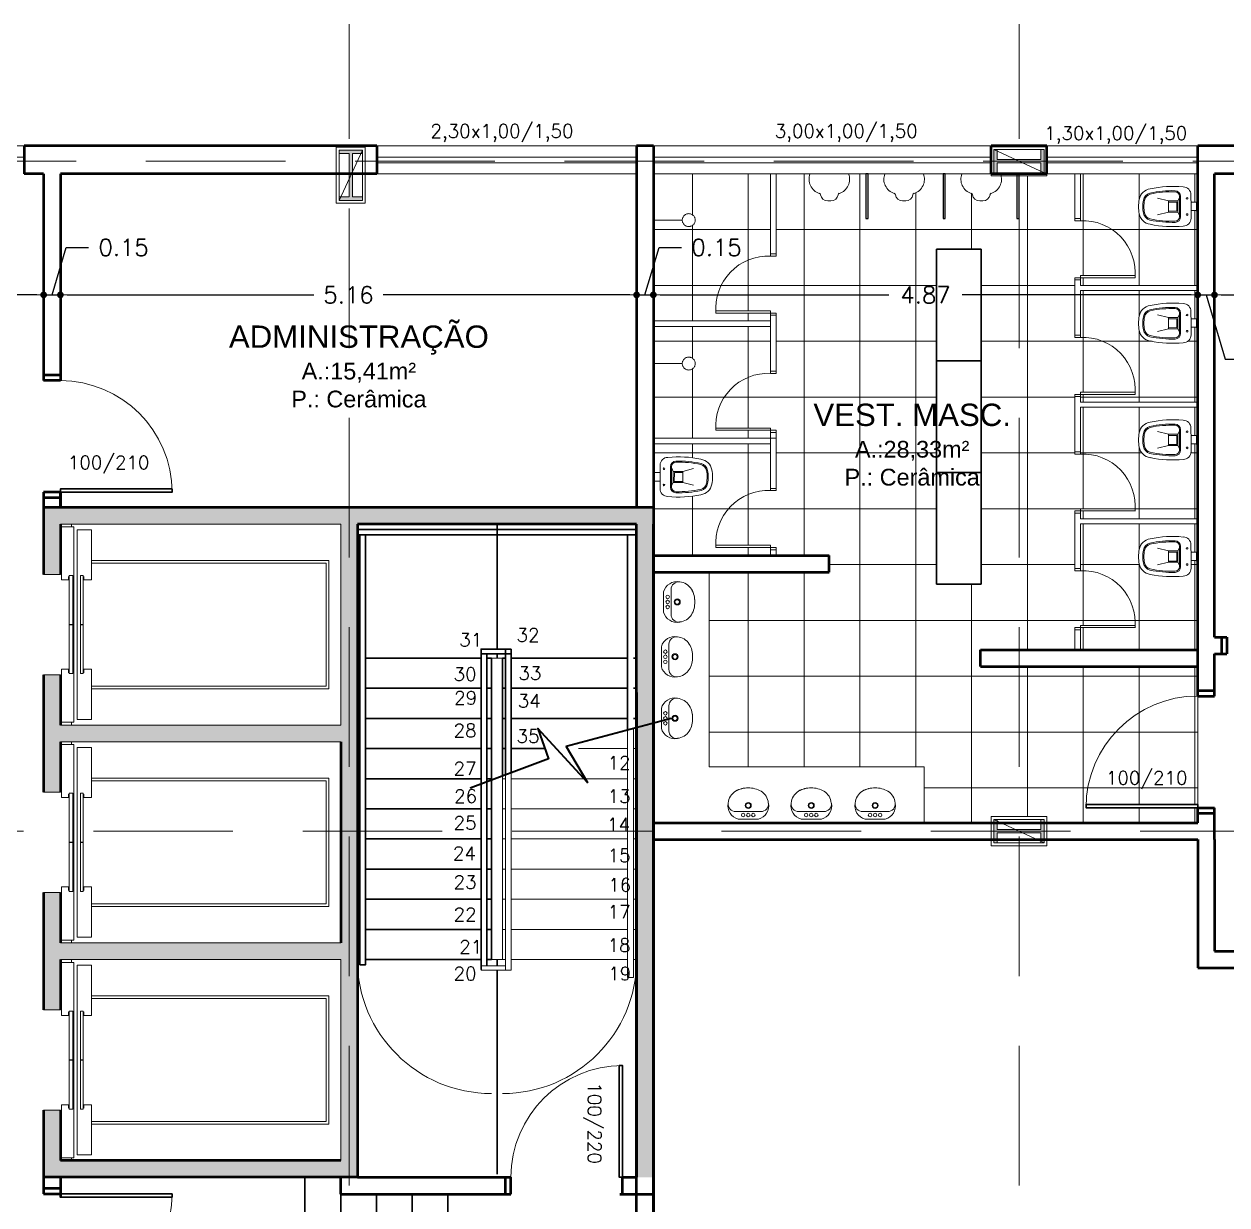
# Model space of a CAD drawing. Header units: millimetres. Extents: x 873 to 1072, y 159 to 369.
# Drawn here: x 948.37 to 959.14, y 183.1 to 193.68 of the extents above; entities that cross this region are included whole.
import ezdxf

# ---------------------------------------------------------------- set-up
doc = ezdxf.new("R2010")
doc.units = ezdxf.units.MM
doc.header["$LTSCALE"] = 10
doc.header["$PDMODE"] = 34
doc.linetypes.add('DASHDOT', pattern=[25.4, 12.7, -6.35, 0, -6.35])
doc.linetypes.add('DASHED2', pattern=[0.375, 0.25, -0.125])
doc.layers.get('0').update_dxf_attribs({"color": 90})
for name, color, linetype, lineweight in [('cinza 03', 252, 'Continuous', 13), ('COTA', 90, 'Continuous', 9), ('DIMS', 90, 'Continuous', 9), ('Esquadrias', 180, 'Continuous', 30), ('HID', 16, 'Continuous', 20), ('LIFTELE', 16, 'Continuous', 20), ('linha estutura', 252, 'Continuous', 13), ('MOB', 90, 'Continuous', 13), ('Mobilia', 90, 'Continuous', 13), ('PAREDES', 50, 'Continuous', 50), ('PAREDES 2', 50, 'Continuous', 50), ('Pilares', 16, 'Continuous', 20), ('pn 02', 16, 'Continuous', 20), ('pn 04', 130, 'Continuous', 40), ('PN-01', 90, 'Continuous', 13), ('PN-03', 180, 'Continuous', 30), ('SANITARIOS', 90, 'Continuous', 13), ('texto', 16, 'Continuous', 20), ('WALLS', 90, 'Continuous', 15)]:
    doc.layers.add(name, color=color, linetype=linetype, lineweight=lineweight)
doc.styles.get("Standard").update_dxf_attribs({"font": 'simplex.shx'})
doc.dimstyles.new('1-100', dxfattribs={"dimtxt": 0.15, "dimasz": 0.06, "dimexe": 0.2, "dimexo": 0.1, "dimgap": 0.1, "dimtad": 0, "dimzin": 0, "dimdsep": 46, "dimtxsty": 'Standard', "dimblk": 'DOT', "dimcen": 0.09, "dimclrd": 90, "dimclre": 90, "dimclrt": 16, "dimadec": 0, "dimazin": 0, "dimtfac": 1, "dimtofl": 0, "dimtmove": 0, "dimatfit": 3, "dimldrblk": 'DOT', "dimfxl": 0, "dimtolj": 1, "dimtzin": 0, "dimarcsym": 0})

# ---------------------------------------------------------------- blocks, each defined once
blk = doc.blocks.new('LIFTPLAN')
at = {"layer": 'LIFTELE', "color": 7, "linetype": 'Continuous'}
for p, q in [((-575, 0), (-575, 2125)), ((-575, 2125), (575, 2125)), ((-550, 0), (-550, 2100)), ((-550, 2100), (550, 2100)), ((550, 0), (550, 2100)), ((575, 0), (575, 2125)), ((-850, 0), (-400, 0)), ((-850, -130), (-850, 0)), ((-400, 0), (-400, -69)), ((400, 0), (850, 0)), ((400, -69), (400, 0)), ((850, 0), (850, -130)), ((-2, -75), (-439, -75)), ((-439, -75), (-439, -100)), ((-439, -100), (-2, -100)), ((-400, -69), (-432, -69)), ((-2, -100), (-2, -75)), ((2, -75), (439, -75)), ((2, -100), (2, -75)), ((439, -100), (2, -100)), ((432, -69), (400, -69)), ((439, -75), (439, -100)), ((-875, -180), (-900, -180)), ((875, -160), (-875, -160)), ((-875, -160), (-875, -269)), ((850, -130), (-850, -130)), ((-439, -170), (-2, -170)), ((-439, -200), (-439, -170)), ((-2, -200), (-439, -200)), ((-400, -206), (-432, -206)), ((-400, -269), (-400, -206)), ((-2, -170), (-2, -200)), ((439, -170), (2, -170)), ((2, -170), (2, -200)), ((2, -200), (439, -200)), ((400, -206), (400, -269)), ((432, -206), (400, -206)), ((439, -200), (439, -170)), ((875, -269), (875, -160)), ((900, -180), (875, -180)), ((-875, -269), (-400, -269)), ((400, -269), (875, -269))]:
    blk.add_line(p, q, dxfattribs=at)
blk = doc.blocks.new('carraro-vaso-P')
at = {"layer": 'SANITARIOS'}
for p, q in [((-0.043, 0), (0.042, 0)), ((-0.043, 0), (-0.043, -0.01)), ((0.042, 0), (0.042, -0.01)), ((-0.105, -0.06), (0, -0.06)), ((-0.043, -0.01), (0.042, -0.01)), ((-0.038, -0.01), (-0.038, -0.06)), ((0, -0.06), (0.105, -0.06)), ((0.037, -0.01), (0.037, -0.06))]:
    blk.add_line(p, q, dxfattribs=at)
at = {"layer": 'SANITARIOS', "color": 7}
for p, q in [((-0.05, -0.178), (-0.078, -0.164)), ((0.05, -0.178), (0.078, -0.164)), ((-0.05, -0.263), (-0.075, -0.359)), ((0.05, -0.263), (0.074, -0.359))]:
    blk.add_line(p, q, dxfattribs=at)
at = {"layer": 'SANITARIOS', "color": 8}
for p, q in [((-0.05, -0.178), (-0.05, -0.263)), ((-0.05, -0.178), (0.05, -0.178)), ((-0.04, -0.188), (-0.04, -0.263)), ((-0.04, -0.188), (0.04, -0.188)), ((0.04, -0.188), (0.04, -0.263)), ((0.05, -0.178), (0.05, -0.263)), ((-0.05, -0.263), (0.05, -0.263))]:
    blk.add_line(p, q, dxfattribs=at)
at = {"layer": 'SANITARIOS'}
blk.add_lwpolyline([(0, -0.492, -0.052452), (-0.058, -0.486, -0.283821), (-0.121, -0.428, -0.055409), (-0.142, -0.202, -0.40571), (-0.092, -0.153), (0, -0.153), (0.092, -0.153, -0.40571), (0.142, -0.202, -0.055409), (0.121, -0.428, -0.283821), (0.058, -0.486, -0.052452), (0, -0.492, -0.051673)], format="xyb", dxfattribs=at)
at = {"layer": 'SANITARIOS', "color": 7}
blk.add_lwpolyline([(0, -0.482, -0.052555), (-0.056, -0.476, -0.282834), (-0.112, -0.426, -0.055302), (-0.132, -0.202, -0.405417), (-0.092, -0.163), (0.092, -0.163, -0.405417), (0.132, -0.202, -0.055302), (0.111, -0.426, -0.282834), (0.056, -0.476, -0.052555), (0, -0.482, -0.052555)], format="xyb", dxfattribs=at)
at = {"layer": 'SANITARIOS', "color": 8}
for centre in [(-0.073, -0.095), (0.072, -0.095)]:
    blk.add_circle(centre, 0.0075, dxfattribs=at)
at = {"layer": 'SANITARIOS'}
for centre, radius, start, end in [((-0.105, -0.13), 0.07, 90, 180), ((0.105, -0.13), 0.07, 0, 90), ((0.755, -0.228), 0.935, 174.0046, 192.2109), ((-0.755, -0.228), 0.935, 347.7891, 5.9954), ((-0.045, -0.41), 0.115, 187.7128, 260.2946), ((0.045, -0.41), 0.115, 279.7054, 352.2872), ((0, -0.216), 0.314, 258.1908, 270.023), ((0, -0.216), 0.314, 269.977, 281.8092)]:
    blk.add_arc(centre, radius, start, end, dxfattribs=at)
blk = doc.blocks.new('MI')
at = {"layer": 'HID'}
blk.add_line((0, -0.172), (0, 0.172), dxfattribs=at)
for centre, radius, start, end in [((0.048, 0.049), 0.133, 17.8058, 111.0126), ((0.188, 0.094), 0.0154, 197.8058, 262.5009), ((0.178, 0.015), 0.0644, 358.8241, 82.5009), ((0.892, 0), 0.65, 178.8241, 181.1759), ((0.048, -0.049), 0.133, 248.9874, 342.1942), ((0.188, -0.094), 0.0154, 97.4991, 162.1942), ((0.178, -0.015), 0.0644, 277.4991, 1.1759)]:
    blk.add_arc(centre, radius, start, end, dxfattribs=at)
blk = doc.blocks.new('PIA')
at = {"layer": 'SANITARIOS'}
for q in [(930.986, 331.097), (931.211, 331.097)]:
    blk.add_line((931.098, 331.097), q, dxfattribs=at)
blk.add_lwpolyline([(931.188, 331.165), (931.008, 331.165)], dxfattribs=at)
blk.add_lwpolyline([(930.984, 330.914, 0.140097), (931.098, 330.886)], format="xyb", dxfattribs=at)
at = {"layer": 'SANITARIOS', "color": 7}
for centre, radius in [((931.053, 331.129), 0.0158), ((931.098, 331.129), 0.0158), ((931.143, 331.129), 0.0158), ((931.098, 331.043), 0.027)]:
    blk.add_circle(centre, radius, dxfattribs=at)
at = {"layer": 'SANITARIOS', "color": 8}
blk.add_circle((931.098, 331.043), 0.0203, dxfattribs=at)
at = {"layer": 'SANITARIOS'}
for centre, radius, start, end in [((931.04, 331.045), 0.124, 104.7967, 191.2251), ((931.157, 331.045), 0.124, 348.7749, 75.2033), ((930.986, 331.03), 0.0675, 90, 187.2354), ((931.211, 331.03), 0.0675, 352.7646, 90), ((931.06, 331.035), 0.142, 185.4529, 237.5567), ((931.136, 331.035), 0.142, 302.4433, 354.5471), ((931.092, 331.1), 0.214, 239.8755, 271.7757), ((931.105, 331.1), 0.214, 268.2243, 300.1245)]:
    blk.add_arc(centre, radius, start, end, dxfattribs=at)
blk = doc.blocks.new('_DOT')
at = {"color": 0, "linetype": 'ByBlock'}
blk.add_line((-0.5, 0), (-1, 0), dxfattribs=at)
at = {"color": 0, "linetype": 'ByBlock', "const_width": 0.5}
blk.add_lwpolyline([(-0.25, 0, 1), (0.25, 0, 1)], format="xyb", close=True, dxfattribs=at)
blk = doc.blocks.new('*D140')
at = {"layer": 'Defpoints', "color": 0}
for p in [(945.355, 191.253), (948.545, 191.253), (948.545, 191.253)]:
    blk.add_point(p, dxfattribs=at)
at = {"layer": 'linha estutura', "color": 90, "lineweight": -2}
for p, q in [((945.355, 191.353), (945.355, 191.453)), ((948.545, 191.353), (948.545, 191.453)), ((945.415, 191.253), (946.639, 191.253)), ((948.485, 191.253), (947.26, 191.253))]:
    blk.add_line(p, q, dxfattribs=at)
at = {"layer": 'linha estutura', "color": 90, "lineweight": -2, "xscale": 0.06, "yscale": 0.06, "zscale": 0.06, "rotation": 180}
blk.add_blockref('_DOT', (945.355, 191.253), dxfattribs=at)
at = {"layer": 'linha estutura', "color": 90, "lineweight": -2, "xscale": 0.06, "yscale": 0.06, "zscale": 0.06}
blk.add_blockref('_DOT', (948.545, 191.253), dxfattribs=at)
at = {"layer": 'linha estutura', "color": 16, "insert": (946.95, 191.253), "char_height": 0.15, "attachment_point": 5}
blk.add_mtext('\\A1;3.19', dxfattribs=at)
blk = doc.blocks.new('*D141')
at = {"layer": 'Defpoints', "color": 0}
for p in [(948.545, 191.253), (948.695, 191.253), (948.695, 191.253)]:
    blk.add_point(p, dxfattribs=at)
at = {"layer": 'linha estutura', "color": 90, "lineweight": -2}
for p, q in [((948.62, 191.253), (948.747, 191.678)), ((948.747, 191.678), (948.947, 191.678)), ((948.545, 191.353), (948.545, 191.453)), ((948.695, 191.353), (948.695, 191.453)), ((948.485, 191.253), (948.425, 191.253)), ((948.545, 191.253), (948.695, 191.253)), ((948.755, 191.253), (948.815, 191.253))]:
    blk.add_line(p, q, dxfattribs=at)
at = {"layer": 'linha estutura', "color": 90, "lineweight": -2, "xscale": 0.06, "yscale": 0.06, "zscale": 0.06}
blk.add_blockref('_DOT', (948.545, 191.253), dxfattribs=at)
at = {"layer": 'linha estutura', "color": 90, "lineweight": -2, "xscale": 0.06, "yscale": 0.06, "zscale": 0.06, "rotation": 180}
blk.add_blockref('_DOT', (948.695, 191.253), dxfattribs=at)
at = {"layer": 'linha estutura', "color": 16, "insert": (949.261, 191.678), "char_height": 0.15, "attachment_point": 5}
blk.add_mtext('\\A1;0.15', dxfattribs=at)
blk = doc.blocks.new('*D142')
at = {"layer": 'Defpoints', "color": 0}
for p in [(948.695, 191.253), (953.855, 191.253), (953.855, 191.253)]:
    blk.add_point(p, dxfattribs=at)
at = {"layer": 'linha estutura', "color": 90, "lineweight": -2}
for p, q in [((948.695, 191.353), (948.695, 191.453)), ((953.855, 191.353), (953.855, 191.453)), ((948.755, 191.253), (950.964, 191.253)), ((953.795, 191.253), (951.585, 191.253))]:
    blk.add_line(p, q, dxfattribs=at)
at = {"layer": 'linha estutura', "color": 90, "lineweight": -2, "xscale": 0.06, "yscale": 0.06, "zscale": 0.06, "rotation": 180}
blk.add_blockref('_DOT', (948.695, 191.253), dxfattribs=at)
at = {"layer": 'linha estutura', "color": 90, "lineweight": -2, "xscale": 0.06, "yscale": 0.06, "zscale": 0.06}
blk.add_blockref('_DOT', (953.855, 191.253), dxfattribs=at)
at = {"layer": 'linha estutura', "color": 16, "insert": (951.275, 191.253), "char_height": 0.15, "attachment_point": 5}
blk.add_mtext('\\A1;5.16', dxfattribs=at)
blk = doc.blocks.new('*D143')
at = {"layer": 'Defpoints', "color": 0}
for p in [(953.855, 191.253), (954.005, 191.253), (954.005, 191.253)]:
    blk.add_point(p, dxfattribs=at)
at = {"layer": 'linha estutura', "color": 90, "lineweight": -2}
for p, q in [((953.93, 191.253), (954.057, 191.678)), ((954.057, 191.678), (954.257, 191.678)), ((953.855, 191.353), (953.855, 191.453)), ((954.005, 191.353), (954.005, 191.453)), ((953.795, 191.253), (953.735, 191.253)), ((953.855, 191.253), (954.005, 191.253)), ((954.065, 191.253), (954.125, 191.253))]:
    blk.add_line(p, q, dxfattribs=at)
at = {"layer": 'linha estutura', "color": 90, "lineweight": -2, "xscale": 0.06, "yscale": 0.06, "zscale": 0.06}
blk.add_blockref('_DOT', (953.855, 191.253), dxfattribs=at)
at = {"layer": 'linha estutura', "color": 90, "lineweight": -2, "xscale": 0.06, "yscale": 0.06, "zscale": 0.06, "rotation": 180}
blk.add_blockref('_DOT', (954.005, 191.253), dxfattribs=at)
at = {"layer": 'linha estutura', "color": 16, "insert": (954.571, 191.678), "char_height": 0.15, "attachment_point": 5}
blk.add_mtext('\\A1;0.15', dxfattribs=at)
blk = doc.blocks.new('*D144')
at = {"layer": 'Defpoints', "color": 0}
for p in [(954.005, 191.253), (958.88, 191.253), (958.88, 191.253)]:
    blk.add_point(p, dxfattribs=at)
at = {"layer": 'linha estutura', "color": 90, "lineweight": -2}
for p, q in [((954.005, 191.353), (954.005, 191.453)), ((954.065, 191.253), (956.114, 191.253)), ((958.82, 191.253), (956.771, 191.253)), ((958.88, 191.153), (958.88, 191.053))]:
    blk.add_line(p, q, dxfattribs=at)
at = {"layer": 'linha estutura', "color": 90, "lineweight": -2, "xscale": 0.06, "yscale": 0.06, "zscale": 0.06, "rotation": 180}
blk.add_blockref('_DOT', (954.005, 191.253), dxfattribs=at)
at = {"layer": 'linha estutura', "color": 90, "lineweight": -2, "xscale": 0.06, "yscale": 0.06, "zscale": 0.06}
blk.add_blockref('_DOT', (958.88, 191.253), dxfattribs=at)
at = {"layer": 'linha estutura', "color": 16, "insert": (956.442, 191.253), "char_height": 0.15, "attachment_point": 5}
blk.add_mtext('\\A1;4.87', dxfattribs=at)
blk = doc.blocks.new('*D145')
at = {"layer": 'Defpoints', "color": 0}
for p in [(958.88, 191.253), (959.03, 191.253), (959.03, 191.253)]:
    blk.add_point(p, dxfattribs=at)
at = {"layer": 'linha estutura', "color": 90, "lineweight": -2}
for p, q in [((958.82, 191.253), (958.76, 191.253)), ((958.88, 191.253), (959.03, 191.253)), ((958.955, 191.253), (959.127, 190.678)), ((959.09, 191.253), (959.15, 191.253)), ((958.88, 191.153), (958.88, 191.053)), ((959.03, 191.153), (959.03, 191.053)), ((959.127, 190.678), (959.327, 190.678))]:
    blk.add_line(p, q, dxfattribs=at)
at = {"layer": 'linha estutura', "color": 90, "lineweight": -2, "xscale": 0.06, "yscale": 0.06, "zscale": 0.06}
blk.add_blockref('_DOT', (958.88, 191.253), dxfattribs=at)
at = {"layer": 'linha estutura', "color": 90, "lineweight": -2, "xscale": 0.06, "yscale": 0.06, "zscale": 0.06, "rotation": 180}
blk.add_blockref('_DOT', (959.03, 191.253), dxfattribs=at)
at = {"layer": 'linha estutura', "color": 16, "insert": (959.641, 190.678), "char_height": 0.15, "attachment_point": 5}
blk.add_mtext('\\A1;0.15', dxfattribs=at)
blk = doc.blocks.new('*D146')
at = {"layer": 'Defpoints', "color": 0}
for p in [(959.03, 191.253), (960.83, 191.253), (960.83, 191.253)]:
    blk.add_point(p, dxfattribs=at)
at = {"layer": 'linha estutura', "color": 90, "lineweight": -2}
for p, q in [((959.09, 191.253), (959.615, 191.253)), ((960.77, 191.253), (960.244, 191.253)), ((959.03, 191.153), (959.03, 191.053)), ((960.83, 191.153), (960.83, 191.053))]:
    blk.add_line(p, q, dxfattribs=at)
at = {"layer": 'linha estutura', "color": 90, "lineweight": -2, "xscale": 0.06, "yscale": 0.06, "zscale": 0.06, "rotation": 180}
blk.add_blockref('_DOT', (959.03, 191.253), dxfattribs=at)
at = {"layer": 'linha estutura', "color": 90, "lineweight": -2, "xscale": 0.06, "yscale": 0.06, "zscale": 0.06}
blk.add_blockref('_DOT', (960.83, 191.253), dxfattribs=at)
at = {"layer": 'linha estutura', "color": 16, "insert": (959.93, 191.253), "char_height": 0.15, "attachment_point": 5}
blk.add_mtext('\\A1;1.80', dxfattribs=at)

msp = doc.modelspace()

# ---------------------------------------------------------------- hatches: boundary and pattern name
at = {"layer": 'cinza 03'}
h = msp.add_hatch(dxfattribs=at)
h.set_pattern_fill('_USER', color=256, scale=0.5, style=0, double=1, pattern_type=0)
h.set_pattern_definition([(0, (928.8546, 192.33744), (0, 0.5), []), (90, (928.8546, 192.33744), (-0.5, 3e-17), [])])
h.paths.add_polyline_path([(957.88, 186.69), (958.88, 186.69), (958.88, 187.66, 0.405453)], flags=16)
h.paths.add_polyline_path([(958.88, 187.66), (958.88, 187.925), (957.28, 187.925), (957.28, 186.58), (957.53, 186.58), (957.53, 186.525), (958.88, 186.525), (958.88, 186.66), (957.88, 186.66), (957.88, 186.69), (957.88, 186.69, -0.405453)])
h.paths.add_polyline_path([(957.28, 187.925), (956.934, 187.925), (956.934, 188.075), (957.28, 188.075), (957.28, 191.937), (957.26, 191.937), (957.26, 192.32), (957.119, 192.32, -0.390347), (957.03, 192.164, 0.290031), (957.019, 192.151, -0.382247), (956.954, 192.095, 0.010262), (956.928, 192.095, -0.382247), (956.862, 192.151, 0.290031), (956.852, 192.164, -0.430703), (956.769, 192.337), (956.619, 192.337), (956.619, 191.937), (956.599, 191.937), (956.599, 192.337), (956.423, 192.337, -0.430703), (956.34, 192.164, 0.290031), (956.329, 192.151, -0.382247), (956.264, 192.095, 0.010262), (956.237, 192.095, -0.382247), (956.172, 192.151, 0.290031), (956.162, 192.164, -0.430703), (956.078, 192.337), (955.929, 192.337), (955.929, 191.937), (955.909, 191.937), (955.909, 192.337), (955.754, 192.337, -0.430703), (955.67, 192.164, 0.290031), (955.66, 192.151, -0.382247), (955.595, 192.095, 0.010262), (955.568, 192.095, -0.382247), (955.503, 192.151, 0.290031), (955.492, 192.164, -0.430703), (955.409, 192.337), (955.105, 192.337), (955.105, 191.6), (955.055, 191.6, 0.440458), (954.564, 191.11), (955.055, 191.11), (955.055, 191.09), (955.105, 191.09), (955.105, 191.07), (955.105, 190.55), (955.055, 190.55, 0.440458), (954.564, 190.06), (955.055, 190.06), (955.055, 190.04), (955.105, 190.04), (955.105, 190.02), (955.105, 189.52), (955.105, 189.5), (955.055, 189.5, 0.440458), (954.564, 189.01), (955.055, 189.01), (955.055, 188.99), (955.105, 188.99), (955.105, 188.97), (955.105, 188.92), (955.58, 188.92), (955.58, 188.77), (954.505, 188.77), (954.505, 187.025), (956.43, 187.025), (956.43, 186.525), (957.03, 186.525), (957.03, 186.58), (957.28, 186.58)])
h.paths.add_polyline_path([(956.542, 188.663), (956.542, 189.663), (956.542, 190.663), (956.542, 191.663), (956.942, 191.663), (956.942, 190.663), (956.942, 189.663), (956.942, 188.663)], flags=16)
h.paths.add_polyline_path([(954.005, 189.92), (954.005, 189.666), (954.015, 189.666), (954.015, 189.661), (954.065, 189.661), (954.065, 189.728, -0.414214), (954.135, 189.798, -0.079608), (954.43, 189.782, -0.327728), (954.528, 189.687, -0.051673), (954.535, 189.622, -0.051673), (954.528, 189.558, -0.327728), (954.43, 189.464, -0.079608), (954.134, 189.448, -0.414214), (954.064, 189.518), (954.065, 189.586), (954.015, 189.586), (954.015, 189.581), (954.005, 189.581), (954.005, 188.92), (955.055, 188.92), (955.055, 188.97), (955.055, 188.99), (954.565, 188.99, -0.453254), (955.055, 189.5), (955.055, 189.52), (955.055, 189.92)])
h.paths.add_polyline_path([(955.055, 190.55), (955.055, 190.97), (954.005, 190.97), (954.005, 190.638), (954.264, 190.638, -1), (954.38, 190.638, -1), (954.264, 190.638), (954.005, 190.638), (954.005, 189.97), (955.055, 189.97), (955.055, 190.04), (954.565, 190.04, -0.453254)])
h.paths.add_polyline_path([(955.055, 191.6), (955.055, 192.337), (954.005, 192.337), (954.005, 191.923), (954.264, 191.923, -1), (954.38, 191.923, -1), (954.264, 191.923), (954.005, 191.923), (954.005, 191.02), (955.055, 191.02), (955.055, 191.07), (955.055, 191.09), (954.565, 191.09, -0.453254)])
h.paths.add_polyline_path([(957.83, 191.937), (957.83, 191.917, -0.453254), (958.319, 191.407), (957.83, 191.407), (957.83, 191.387), (957.83, 191.337), (958.88, 191.337), (958.88, 192.003), (958.87, 192.003), (958.87, 192.008), (958.82, 192.008), (958.82, 191.94, -0.414214), (958.75, 191.87, -0.079608), (958.455, 191.886, -0.327728), (958.356, 191.98, -0.051673), (958.35, 192.044, -0.051673), (958.356, 192.109, -0.327728), (958.454, 192.203, -0.079608), (958.749, 192.22, -0.414214), (958.819, 192.15), (958.82, 192.083), (958.87, 192.083), (958.87, 192.088), (958.88, 192.088), (958.88, 192.337), (957.83, 192.337)])
h.paths.add_polyline_path([(957.78, 191.917), (957.78, 191.937), (957.78, 192.337), (957.53, 192.337), (957.53, 192.32), (957.28, 192.32), (957.28, 188.075), (957.78, 188.075), (957.78, 188.253), (957.78, 188.273), (957.83, 188.273), (957.83, 188.293), (958.32, 188.293, 0.440458), (957.83, 188.783), (957.78, 188.783), (957.78, 188.803), (957.78, 189.203), (957.78, 189.298), (957.78, 189.318), (957.83, 189.318), (957.83, 189.338), (958.32, 189.338, 0.440458), (957.83, 189.828), (957.78, 189.828), (957.78, 189.848), (957.78, 190.248), (957.78, 190.342), (957.78, 190.362), (957.83, 190.362), (957.83, 190.382), (958.32, 190.382, 0.440458), (957.83, 190.872), (957.78, 190.872), (957.78, 190.892), (957.78, 191.292), (957.78, 191.387), (957.78, 191.407), (957.83, 191.407), (957.83, 191.427), (958.32, 191.427, 0.440458), (957.83, 191.917)])
h.paths.add_polyline_path([(957.83, 191.292), (957.83, 190.892), (957.83, 190.872, -0.453254), (958.319, 190.362), (957.83, 190.362), (957.83, 190.342), (957.83, 190.292), (958.88, 190.292), (958.88, 190.958), (958.87, 190.958), (958.87, 190.963), (958.82, 190.963), (958.82, 190.895, -0.414214), (958.75, 190.825, -0.079608), (958.455, 190.841, -0.327728), (958.356, 190.935, -0.051673), (958.35, 190.999, -0.051673), (958.356, 191.064, -0.327728), (958.454, 191.159, -0.079608), (958.749, 191.175, -0.414214), (958.819, 191.105), (958.82, 191.038), (958.87, 191.038), (958.87, 191.043), (958.88, 191.043), (958.88, 191.292)])
h.paths.add_polyline_path([(958.356, 190.019, -0.327728), (958.454, 190.114, -0.079608), (958.749, 190.13, -0.414214), (958.819, 190.06), (958.82, 189.993), (958.87, 189.993), (958.87, 189.998), (958.88, 189.998), (958.88, 190.248), (957.83, 190.248), (957.83, 189.848), (957.83, 189.828, -0.453254), (958.319, 189.318), (957.83, 189.318), (957.83, 189.298), (957.83, 189.248), (958.88, 189.248), (958.88, 189.913), (958.87, 189.913), (958.87, 189.918), (958.82, 189.918), (958.82, 189.85, -0.414214), (958.75, 189.78, -0.079608), (958.455, 189.796, -0.327728), (958.356, 189.89, -0.051673), (958.35, 189.954, -0.051673)])
h.paths.add_polyline_path([(958.356, 188.974, -0.327728), (958.454, 189.069, -0.079608), (958.749, 189.085, -0.414214), (958.819, 189.015), (958.82, 188.948), (958.87, 188.948), (958.87, 188.953), (958.88, 188.953), (958.88, 189.203), (957.83, 189.203), (957.83, 188.803), (957.83, 188.783, -0.453254), (958.319, 188.273), (957.83, 188.273), (957.83, 188.075), (958.88, 188.075), (958.88, 188.868), (958.87, 188.868), (958.87, 188.873), (958.82, 188.873), (958.82, 188.805, -0.414214), (958.75, 188.735, -0.079608), (958.455, 188.751, -0.327728), (958.356, 188.845, -0.051673), (958.35, 188.909, -0.051673)])
h.paths.add_polyline_path([(958.012, 186.782), (958.835, 186.782), (958.835, 187.056), (958.012, 187.056)], flags=8)
h.paths.add_polyline_path([(955.401, 190.329), (957.245, 190.329), (957.245, 189.404), (955.401, 189.404)], flags=24)
at = {"layer": 'cinza 03', "linetype": 'DASHDOT'}
h = msp.add_hatch(color=256, dxfattribs=at)
h.paths.add_polyline_path([(951.28, 189.35), (948.545, 189.35), (948.545, 188.75), (948.695, 188.75), (948.695, 189.2), (951.205, 189.2), (951.205, 187.4), (948.695, 187.4), (948.695, 187.85), (948.545, 187.85), (948.545, 186.8), (948.695, 186.8), (948.695, 187.25), (951.205, 187.25), (951.205, 186.45), (951.28, 186.45)])
h.paths.add_polyline_path([(954.005, 189.35), (951.28, 189.35), (951.28, 186.45), (951.355, 186.45), (951.355, 189.2), (953.855, 189.2), (953.855, 186.45), (954.005, 186.45)])
h.paths.add_polyline_path([(951.28, 186.45), (951.205, 186.45), (951.205, 185.45), (948.695, 185.45), (948.695, 185.9), (948.545, 185.9), (948.545, 184.85), (948.695, 184.85), (948.695, 185.3), (951.205, 185.3), (951.205, 183.5), (948.695, 183.5), (948.695, 183.95), (948.545, 183.95), (948.545, 183.35), (951.28, 183.35)])
h.paths.add_polyline_path([(951.355, 186.45), (951.28, 186.45), (951.28, 183.35), (951.355, 183.35)])
h.paths.add_polyline_path([(954.005, 186.45), (953.855, 186.45), (953.855, 183.35), (954.005, 183.35)])
h = msp.add_hatch(color=256, dxfattribs=at)
h.paths.add_polyline_path([(953.855, 186.58), (953.93, 186.58), (953.93, 186.45), (953.855, 186.45)])
h.paths.add_polyline_path([(953.855, 186.45), (953.93, 186.45), (953.93, 186.32), (953.855, 186.32)])
h.paths.add_polyline_path([(953.93, 186.58), (954.005, 186.58), (954.005, 186.45), (953.93, 186.45)])
h.paths.add_polyline_path([(953.93, 186.45), (954.005, 186.45), (954.005, 186.32), (953.93, 186.32)])
at = {"layer": 'Pilares'}
for points in [[(951.19, 192.1), (951.4, 192.1), (951.4, 192.13), (951.31, 192.13), (951.31, 192.52), (951.4, 192.52), (951.4, 192.55), (951.19, 192.55), (951.19, 192.52), (951.28, 192.52), (951.28, 192.13), (951.19, 192.13)], [(957.055, 192.555), (957.055, 192.345), (957.085, 192.345), (957.085, 192.435), (957.475, 192.435), (957.475, 192.345), (957.505, 192.345), (957.505, 192.555), (957.475, 192.555), (957.475, 192.465), (957.085, 192.465), (957.085, 192.555)], [(957.055, 186.555), (957.055, 186.345), (957.085, 186.345), (957.085, 186.435), (957.475, 186.435), (957.475, 186.345), (957.505, 186.345), (957.505, 186.555), (957.475, 186.555), (957.475, 186.465), (957.085, 186.465), (957.085, 186.555)]]:
    msp.add_hatch(color=256, dxfattribs=at).paths.add_polyline_path(points)

# ---------------------------------------------------------------- linework, layer by layer
for points in [[(955.909, 191.937), (955.929, 191.937), (955.929, 192.337), (955.909, 192.337)], [(956.599, 191.937), (956.619, 191.937), (956.619, 192.337), (956.599, 192.337)], [(957.26, 191.937), (957.28, 191.937), (957.28, 192.337), (957.26, 192.337)]]:
    msp.add_lwpolyline(points, close=True)
at = {"layer": 'cinza 03'}
for p, q in [((952.655, 188), (952.555, 188)), ((958.88, 187.66), (958.88, 186.66))]:
    msp.add_line(p, q, dxfattribs=at)
for centre, radius, start, end in [((957.851, 191.448), 0.47, 355.0374, 92.5678), ((955.034, 191.131), 0.47, 87.4322, 184.9626), ((957.851, 190.403), 0.47, 355.0374, 92.5678), ((948.695, 189.485), 1, 0, 90), ((955.034, 190.081), 0.47, 87.4322, 184.9626), ((957.851, 189.358), 0.47, 355.0374, 92.5678), ((955.034, 189.031), 0.47, 87.4322, 184.9626), ((957.851, 188.313), 0.47, 355.0374, 92.5678), ((958.88, 186.66), 1, 90, 180), ((952.555, 185.3), 1.2, 180, 270), ((952.655, 185.3), 1.2, 270, 360), ((953.73, 183.35), 1, 90, 180), ((948.695, 183.201), 1, 270, 0)]:
    msp.add_arc(centre, radius, start, end, dxfattribs=at)
at = {"layer": 'COTA'}
msp.add_line((956.43, 186.525), (956.43, 187.025), dxfattribs=at)
at = {"layer": 'Esquadrias'}
for points in [[(948.695, 189.485), (948.695, 189.515), (949.695, 189.515), (949.695, 189.485)], [(958.88, 186.66), (958.88, 186.69), (957.88, 186.69), (957.88, 186.66)], [(953.73, 183.35), (953.7, 183.35), (953.7, 184.35), (953.73, 184.35)]]:
    msp.add_lwpolyline(points, close=True, dxfattribs=at)
at = {"layer": 'HID', "linetype": 'DASHDOT'}
for p, q in [((954.005, 191.923), (954.264, 191.923)), ((954.005, 190.638), (954.264, 190.638))]:
    msp.add_line(p, q, dxfattribs=at)
for centre in [(954.322, 191.923), (954.322, 190.638)]:
    msp.add_circle(centre, 0.0578, dxfattribs=at)
at = {"layer": 'linha estutura', "linetype": 'DASHED2', "ltscale": 0.5}
for p, q in [((951.28, 164.526), (951.28, 193.679)), ((957.28, 164.526), (957.28, 193.679)), ((904.46, 192.45), (984.81, 192.45)), ((903.99, 186.45), (990.82, 186.45))]:
    msp.add_line(p, q, dxfattribs=at)
at = {"layer": 'MOB'}
for p, q in [((954.505, 188.77), (954.505, 187.025)), ((954.505, 187.025), (956.43, 187.025)), ((954.505, 186.525), (954.005, 186.525))]:
    msp.add_line(p, q, dxfattribs=at)
at = {"layer": 'PAREDES'}
for p, q in [((948.695, 190.535), (948.545, 190.535)), ((948.695, 190.485), (948.545, 190.485)), ((948.695, 190.485), (948.545, 190.485)), ((948.695, 190.485), (948.545, 190.485)), ((954.005, 188.92), (955.58, 188.92)), ((955.58, 188.77), (955.58, 188.92)), ((954.005, 188.77), (955.58, 188.77)), ((956.934, 187.925), (956.934, 188.075)), ((953.855, 187.691), (953.855, 183.35)), ((953.855, 183.35), (953.855, 187.691)), ((958.88, 187.71), (959.03, 187.71)), ((958.88, 187.66), (959.03, 187.66)), ((958.88, 187.66), (959.03, 187.66)), ((958.88, 187.66), (959.03, 187.66)), ((951.205, 183.2), (951.205, 183.35)), ((951.355, 183.35), (952.73, 183.35)), ((952.68, 183.2), (952.68, 183.35)), ((952.73, 183.2), (952.73, 183.35)), ((952.73, 183.2), (952.73, 183.35)), ((952.73, 183.2), (952.73, 183.35)), ((953.73, 183.2), (953.73, 183.35)), ((953.73, 183.35), (953.855, 183.35)), ((953.73, 183.2), (953.73, 183.35)), ((948.545, 183.251), (948.695, 183.251)), ((948.545, 183.201), (948.695, 183.201)), ((948.545, 183.201), (948.695, 183.201)), ((951.205, 183.2), (952.73, 183.2)), ((953.705, 183.2), (954.005, 183.2))]:
    msp.add_line(p, q, dxfattribs=at)
at = {"layer": 'PAREDES', "linetype": 'Continuous'}
for p, q in [((951.355, 189.2), (951.355, 183.35)), ((951.205, 187.25), (951.205, 185.45))]:
    msp.add_line(p, q, dxfattribs=at)
at = {"layer": 'PAREDES 2'}
for p, q in [((948.37, 192.587), (948.37, 192.337)), ((951.53, 192.587), (948.37, 192.587)), ((951.53, 192.587), (951.53, 192.337)), ((953.855, 192.587), (953.855, 189.35)), ((954.005, 192.587), (953.855, 192.587)), ((954.005, 192.587), (954.005, 180.975)), ((957.03, 192.337), (957.03, 192.587)), ((957.53, 192.587), (957.03, 192.587)), ((957.53, 192.337), (957.53, 192.587)), ((958.88, 187.66), (958.88, 192.587)), ((959.43, 192.587), (958.88, 192.587)), ((948.545, 192.337), (948.37, 192.337)), ((948.545, 192.337), (948.545, 190.485)), ((948.695, 192.337), (948.695, 190.485)), ((951.53, 192.337), (948.695, 192.337)), ((957.53, 192.337), (957.03, 192.337)), ((959.03, 188.187), (959.03, 192.337)), ((959.43, 192.337), (959.03, 192.337)), ((948.695, 189.485), (948.545, 189.485)), ((948.695, 189.485), (948.545, 189.485)), ((948.545, 189.485), (948.545, 188.75)), ((948.695, 189.35), (948.695, 189.485)), ((948.695, 189.485), (948.695, 189.35)), ((948.695, 189.435), (948.545, 189.435)), ((954.005, 189.35), (948.545, 189.35)), ((948.695, 189.2), (948.695, 188.75)), ((953.855, 189.2), (951.355, 189.2)), ((953.855, 182.1), (953.855, 189.2)), ((954.005, 181.125), (954.005, 189.2)), ((959.03, 188.187), (959.142, 188.187)), ((959.092, 188.187), (959.092, 188.037)), ((959.142, 188.187), (959.142, 188.037)), ((956.934, 188.075), (958.88, 188.075)), ((959.03, 188.037), (959.142, 188.037)), ((959.03, 187.66), (959.03, 188.037)), ((956.934, 187.925), (958.88, 187.925)), ((948.545, 187.85), (948.545, 186.8)), ((948.695, 187.85), (948.695, 187.4)), ((948.695, 187.25), (948.695, 186.8)), ((958.88, 186.525), (958.88, 186.66)), ((958.88, 186.66), (959.03, 186.66)), ((958.88, 186.66), (959.03, 186.66)), ((958.88, 186.61), (959.03, 186.61)), ((959.03, 186.375), (959.03, 186.66)), ((954.005, 186.525), (958.88, 186.525)), ((954.005, 186.375), (958.88, 186.375)), ((958.88, 186.375), (958.88, 185.225)), ((959.03, 186.375), (959.03, 185.375)), ((948.545, 185.9), (948.545, 184.85)), ((948.695, 185.9), (948.695, 185.45)), ((948.695, 185.3), (948.695, 184.85)), ((959.03, 185.375), (961.03, 185.375)), ((958.88, 185.225), (961.03, 185.225)), ((948.545, 183.95), (948.545, 183.35)), ((948.695, 183.95), (948.695, 183.5)), ((951.205, 183.5), (948.695, 183.5)), ((951.355, 183.35), (948.545, 183.35)), ((948.545, 183.35), (948.545, 183.201)), ((948.695, 183.35), (948.695, 183.171))]:
    msp.add_line(p, q, dxfattribs=at)
at = {"layer": 'Pilares'}
for p, q in [((951.165, 192.575), (951.425, 192.575)), ((951.165, 192.075), (951.165, 192.575)), ((951.19, 192.1), (951.19, 192.55)), ((951.4, 192.55), (951.19, 192.1)), ((951.4, 192.1), (951.4, 192.55)), ((951.425, 192.075), (951.425, 192.575)), ((957.03, 192.587), (957.03, 192.32)), ((957.03, 192.58), (957.53, 192.58)), ((957.055, 192.555), (957.505, 192.555)), ((957.505, 192.345), (957.055, 192.555)), ((957.53, 192.587), (957.53, 192.32)), ((957.03, 192.32), (957.53, 192.32)), ((957.055, 192.345), (957.505, 192.345)), ((951.165, 192.075), (951.425, 192.075)), ((957.03, 186.58), (957.03, 186.32)), ((957.03, 186.58), (957.53, 186.58)), ((957.53, 186.58), (957.53, 186.32)), ((957.055, 186.555), (957.505, 186.555)), ((957.505, 186.345), (957.055, 186.555)), ((957.03, 186.32), (957.53, 186.32)), ((957.055, 186.345), (957.505, 186.345))]:
    msp.add_line(p, q, dxfattribs=at)
at = {"layer": 'Pilares', "linetype": 'Continuous'}
for p, q in [((951.28, 192.52), (951.19, 192.52)), ((951.28, 192.13), (951.28, 192.52)), ((951.31, 192.13), (951.31, 192.52)), ((951.4, 192.52), (951.31, 192.52)), ((957.085, 192.465), (957.085, 192.555)), ((957.475, 192.465), (957.475, 192.555)), ((957.085, 192.465), (957.475, 192.465)), ((957.085, 192.345), (957.085, 192.435)), ((957.085, 192.435), (957.475, 192.435)), ((957.475, 192.345), (957.475, 192.435)), ((951.28, 192.13), (951.19, 192.13)), ((951.4, 192.13), (951.31, 192.13)), ((957.085, 186.465), (957.085, 186.555)), ((957.475, 186.465), (957.475, 186.555)), ((957.085, 186.465), (957.475, 186.465)), ((957.085, 186.345), (957.085, 186.435)), ((957.085, 186.435), (957.475, 186.435)), ((957.475, 186.345), (957.475, 186.435))]:
    msp.add_line(p, q, dxfattribs=at)
for points in [[(951.4, 192.52), (951.4, 192.55), (951.19, 192.55), (951.19, 192.52)], [(957.085, 192.555), (957.055, 192.555), (957.055, 192.345), (957.085, 192.345)], [(957.475, 192.345), (957.505, 192.345), (957.505, 192.555), (957.475, 192.555)], [(951.19, 192.13), (951.19, 192.1), (951.4, 192.1), (951.4, 192.13)], [(957.085, 186.555), (957.055, 186.555), (957.055, 186.345), (957.085, 186.345)], [(957.475, 186.345), (957.505, 186.345), (957.505, 186.555), (957.475, 186.555)]]:
    msp.add_lwpolyline(points, dxfattribs=at)
at = {"layer": 'pn 02'}
for p, q in [((955.055, 191.6), (955.055, 192.337)), ((955.105, 191.6), (955.105, 192.337)), ((957.78, 192.337), (957.78, 191.937)), ((957.78, 191.937), (957.78, 192.337)), ((957.83, 191.937), (957.83, 192.337)), ((957.78, 191.937), (957.83, 191.937)), ((957.78, 191.917), (957.78, 191.937)), ((957.78, 191.937), (957.78, 191.917)), ((957.83, 191.917), (957.78, 191.917)), ((957.78, 191.917), (957.83, 191.917)), ((957.83, 191.937), (957.83, 191.917)), ((957.83, 191.917), (957.83, 191.937)), ((955.105, 191.62), (955.055, 191.62)), ((955.055, 191.62), (955.055, 191.6)), ((955.055, 191.6), (955.055, 191.62)), ((955.055, 191.6), (955.105, 191.6)), ((955.105, 191.6), (955.055, 191.6)), ((955.105, 191.6), (955.105, 191.62)), ((955.105, 191.62), (955.105, 191.6)), ((957.83, 191.427), (957.83, 191.387)), ((957.83, 191.427), (958.32, 191.427)), ((957.83, 191.407), (957.78, 191.407)), ((957.78, 191.387), (957.78, 191.407)), ((957.78, 191.407), (957.83, 191.407)), ((957.78, 191.387), (957.83, 191.387)), ((957.78, 191.387), (957.78, 191.227)), ((957.83, 191.387), (957.83, 191.407)), ((957.83, 191.407), (958.319, 191.407)), ((957.83, 191.337), (957.83, 191.387)), ((958.88, 191.337), (957.83, 191.337)), ((957.78, 191.292), (957.78, 190.892)), ((957.78, 190.892), (957.78, 191.292)), ((958.88, 191.292), (957.83, 191.292)), ((957.83, 190.892), (957.83, 191.292)), ((955.055, 191.11), (954.565, 191.11)), ((955.055, 191.11), (955.055, 191.07)), ((954.005, 191.02), (955.055, 191.02)), ((955.055, 191.09), (954.565, 191.09)), ((955.055, 191.07), (955.055, 191.09)), ((955.055, 191.09), (955.105, 191.09)), ((955.105, 191.09), (955.055, 191.09)), ((955.055, 190.55), (955.055, 191.07)), ((955.105, 191.07), (955.055, 191.07)), ((955.105, 191.07), (955.105, 191.09)), ((955.105, 190.55), (955.105, 191.07)), ((954.005, 190.97), (955.055, 190.97)), ((957.78, 190.892), (957.83, 190.892)), ((957.78, 190.872), (957.78, 190.892)), ((957.78, 190.892), (957.78, 190.872)), ((957.83, 190.892), (957.83, 190.872)), ((957.83, 190.872), (957.83, 190.892)), ((957.83, 190.872), (957.78, 190.872)), ((957.78, 190.872), (957.83, 190.872)), ((955.105, 190.57), (955.055, 190.57)), ((955.055, 190.57), (955.055, 190.55)), ((955.055, 190.55), (955.055, 190.57)), ((955.105, 190.55), (955.105, 190.57)), ((955.105, 190.57), (955.105, 190.55)), ((955.055, 190.55), (955.105, 190.55)), ((955.105, 190.55), (955.055, 190.55)), ((957.83, 190.362), (957.78, 190.362)), ((957.78, 190.342), (957.78, 190.362)), ((957.78, 190.362), (957.83, 190.362)), ((957.83, 190.382), (957.83, 190.342)), ((957.83, 190.382), (958.32, 190.382)), ((957.83, 190.342), (957.83, 190.362)), ((957.83, 190.362), (958.319, 190.362)), ((957.78, 190.342), (957.83, 190.342)), ((957.78, 190.342), (957.78, 190.182)), ((957.78, 190.248), (957.78, 189.848)), ((957.78, 189.848), (957.78, 190.248)), ((957.83, 190.292), (957.83, 190.342)), ((958.88, 190.292), (957.83, 190.292)), ((958.88, 190.248), (957.83, 190.248)), ((957.83, 189.848), (957.83, 190.248)), ((955.055, 190.06), (954.565, 190.06)), ((955.055, 190.04), (954.565, 190.04)), ((955.055, 190.06), (955.055, 190.02)), ((955.055, 189.52), (955.055, 190.04)), ((955.055, 190.02), (955.055, 190.04)), ((955.055, 190.04), (955.105, 190.04)), ((955.105, 190.04), (955.055, 190.04)), ((955.105, 189.52), (955.105, 190.04)), ((955.105, 190.02), (955.105, 190.04)), ((954.005, 189.97), (955.105, 189.97)), ((954.005, 189.92), (955.055, 189.92)), ((955.105, 190.02), (955.055, 190.02)), ((955.105, 189.92), (955.105, 189.52)), ((957.78, 189.848), (957.83, 189.848)), ((957.78, 189.828), (957.78, 189.848)), ((957.78, 189.848), (957.78, 189.828)), ((957.83, 189.828), (957.78, 189.828)), ((957.78, 189.828), (957.83, 189.828)), ((957.83, 189.848), (957.83, 189.828)), ((957.83, 189.828), (957.83, 189.848)), ((955.105, 189.52), (955.055, 189.52)), ((955.055, 189.52), (955.055, 189.5)), ((955.055, 189.5), (955.055, 189.52)), ((955.055, 189.5), (955.105, 189.5)), ((955.105, 189.5), (955.055, 189.5)), ((955.105, 189.5), (955.105, 189.52)), ((955.105, 189.52), (955.105, 189.5)), ((957.83, 189.318), (957.78, 189.318)), ((957.78, 189.298), (957.78, 189.318)), ((957.78, 189.318), (957.83, 189.318)), ((957.78, 189.298), (957.83, 189.298)), ((957.78, 189.298), (957.78, 189.138)), ((957.83, 189.338), (957.83, 189.298)), ((957.83, 189.338), (958.32, 189.338)), ((957.83, 189.298), (957.83, 189.318)), ((957.83, 189.318), (958.319, 189.318)), ((957.83, 189.248), (957.83, 189.298)), ((957.78, 189.203), (957.78, 188.803)), ((957.78, 188.803), (957.78, 189.203)), ((958.88, 189.248), (957.83, 189.248)), ((958.88, 189.203), (957.83, 189.203)), ((957.83, 188.803), (957.83, 189.203)), ((955.055, 189.01), (954.565, 189.01)), ((955.055, 188.99), (954.565, 188.99)), ((955.055, 189.01), (955.055, 188.97)), ((955.055, 188.97), (955.055, 188.99)), ((955.055, 188.99), (955.105, 188.99)), ((955.105, 188.99), (955.055, 188.99)), ((955.055, 188.92), (955.055, 188.97)), ((955.105, 188.97), (955.055, 188.97)), ((955.105, 188.97), (955.105, 188.99)), ((955.105, 188.92), (955.105, 188.97)), ((957.78, 188.803), (957.83, 188.803)), ((957.78, 188.783), (957.78, 188.803)), ((957.78, 188.803), (957.78, 188.783)), ((957.83, 188.783), (957.78, 188.783)), ((957.78, 188.783), (957.83, 188.783)), ((957.83, 188.803), (957.83, 188.783)), ((957.83, 188.783), (957.83, 188.803)), ((957.83, 188.273), (957.78, 188.273)), ((957.78, 188.253), (957.78, 188.273)), ((957.78, 188.273), (957.83, 188.273)), ((957.78, 188.253), (957.83, 188.253)), ((957.78, 188.253), (957.78, 188.075)), ((957.83, 188.293), (957.83, 188.075)), ((957.83, 188.293), (958.32, 188.293)), ((957.83, 188.253), (957.83, 188.273)), ((957.83, 188.273), (958.319, 188.273)), ((957.83, 188.203), (957.83, 188.253))]:
    msp.add_line(p, q, dxfattribs=at)
at = {"layer": 'pn 04'}
msp.add_lwpolyline([(954.166, 187.46), (953.224, 187.208), (953.416, 186.887), (952.972, 187.368), (953.067, 187.099), (952.366, 186.834)], dxfattribs=at)
at = {"layer": 'PN-01'}
for p, q in [((948.37, 192.587), (945.53, 192.587)), ((951.53, 192.587), (953.855, 192.587)), ((954.005, 192.587), (957.03, 192.587)), ((958.88, 192.587), (957.53, 192.587)), ((948.37, 192.487), (945.53, 192.487)), ((951.53, 192.487), (953.855, 192.487)), ((951.53, 192.437), (953.855, 192.437)), ((954.005, 192.487), (957.03, 192.487)), ((954.005, 192.437), (957.03, 192.437)), ((958.88, 192.487), (957.53, 192.487)), ((957.53, 192.437), (958.88, 192.437)), ((951.53, 192.337), (953.855, 192.337)), ((954.005, 192.337), (957.03, 192.337)), ((957.53, 192.337), (958.88, 192.337)), ((953.775, 187.19), (953.334, 187.19)), ((953.855, 187.19), (953.826, 187.19)), ((952.655, 186.966), (952.655, 185.3)), ((952.681, 186.92), (952.655, 186.92)), ((953.775, 186.92), (952.732, 186.92)), ((953.855, 186.92), (953.826, 186.92)), ((952.681, 186.65), (952.655, 186.65)), ((953.775, 186.65), (952.732, 186.65)), ((953.855, 186.65), (953.826, 186.65)), ((952.681, 186.38), (952.655, 186.38)), ((953.775, 186.38), (952.732, 186.38)), ((953.855, 186.38), (953.826, 186.38)), ((952.681, 186.11), (952.655, 186.11)), ((953.775, 186.11), (952.732, 186.11)), ((953.855, 186.11), (953.826, 186.11)), ((952.681, 185.84), (952.655, 185.84)), ((953.775, 185.84), (952.732, 185.84)), ((953.855, 185.84), (953.826, 185.84)), ((952.681, 185.57), (952.655, 185.57)), ((953.775, 185.57), (952.732, 185.57)), ((953.855, 185.57), (953.826, 185.57)), ((952.655, 185.3), (952.555, 185.3)), ((952.681, 185.3), (952.655, 185.3)), ((953.775, 185.3), (952.732, 185.3)), ((953.855, 185.3), (953.826, 185.3))]:
    msp.add_line(p, q, dxfattribs=at)
for points in [[(953.826, 187.369), (953.826, 185.139), (953.775, 185.139), (953.775, 187.355)], [(952.732, 186.973), (952.732, 185.204), (952.681, 185.204), (952.681, 186.953)], [(952.732, 185.245), (952.732, 185.204), (952.462, 185.204), (952.462, 185.245), (952.681, 185.245)]]:
    msp.add_lwpolyline(points, dxfattribs=at)
at = {"layer": 'PN-03'}
for p, q in [((952.605, 188.08), (952.605, 189.2)), ((951.377, 188), (951.355, 188)), ((952.462, 188), (951.428, 188)), ((952.555, 188), (952.514, 188)), ((952.555, 185.3), (952.555, 188)), ((952.605, 188), (952.605, 188.039)), ((952.655, 186.943), (952.655, 188)), ((952.681, 188), (952.655, 188)), ((953.775, 188), (952.732, 188)), ((953.855, 188), (953.826, 188)), ((951.377, 187.73), (951.355, 187.73)), ((952.462, 187.73), (951.428, 187.73)), ((952.555, 187.73), (952.514, 187.73)), ((952.681, 187.73), (952.655, 187.73)), ((953.775, 187.73), (952.732, 187.73)), ((953.855, 187.73), (953.826, 187.73)), ((951.377, 187.46), (951.355, 187.46)), ((952.462, 187.46), (951.428, 187.46)), ((952.555, 187.46), (952.514, 187.46)), ((952.681, 187.46), (952.655, 187.46)), ((953.775, 187.46), (952.732, 187.46)), ((953.855, 187.46), (953.826, 187.46)), ((951.377, 187.19), (951.355, 187.19)), ((952.462, 187.19), (951.428, 187.19)), ((952.555, 187.19), (952.514, 187.19)), ((952.681, 187.19), (952.655, 187.19)), ((953.035, 187.19), (952.732, 187.19)), ((951.377, 186.92), (951.355, 186.92)), ((952.462, 186.92), (951.428, 186.92)), ((952.555, 186.92), (952.514, 186.92)), ((951.377, 186.65), (951.355, 186.65)), ((952.462, 186.65), (951.428, 186.65)), ((952.555, 186.65), (952.514, 186.65)), ((951.377, 186.38), (951.355, 186.38)), ((952.462, 186.38), (951.428, 186.38)), ((952.555, 186.38), (952.514, 186.38)), ((951.377, 186.11), (951.355, 186.11)), ((952.462, 186.11), (951.428, 186.11)), ((952.555, 186.11), (952.514, 186.11)), ((951.377, 185.84), (951.355, 185.84)), ((952.462, 185.84), (951.428, 185.84)), ((952.555, 185.84), (952.514, 185.84)), ((951.377, 185.57), (951.355, 185.57)), ((952.462, 185.57), (951.428, 185.57)), ((952.555, 185.57), (952.514, 185.57)), ((951.377, 185.3), (951.355, 185.3)), ((952.462, 185.3), (951.428, 185.3)), ((952.555, 185.3), (952.514, 185.3)), ((952.605, 185.3), (952.605, 185.245)), ((952.605, 185.204), (952.605, 183.379)), ((950.885, 183.35), (950.885, 182.1)), ((951.205, 183.35), (951.205, 182.1)), ((951.525, 183.2), (951.525, 182.1)), ((951.845, 183.2), (951.845, 182.1)), ((952.165, 183.2), (952.165, 182.1))]:
    msp.add_line(p, q, dxfattribs=at)
at = {"layer": 'PN-03', "linetype": 'DASHDOT'}
for points in [[(956.942, 190.663), (956.942, 191.663), (956.542, 191.663), (956.542, 190.663)], [(956.942, 189.663), (956.942, 190.663), (956.542, 190.663), (956.542, 189.663)], [(956.942, 188.663), (956.942, 189.663), (956.542, 189.663), (956.542, 188.663)]]:
    msp.add_lwpolyline(points, close=True, dxfattribs=at)
at = {"layer": 'PN-03'}
for points in [[(953.855, 189.153), (951.357, 189.153), (951.357, 189.105), (953.855, 189.105)], [(948.695, 183.201), (948.695, 183.171), (949.695, 183.171), (949.695, 183.201)]]:
    msp.add_lwpolyline(points, close=True, dxfattribs=at)
for points in [[(951.428, 189.105), (951.428, 185.254), (951.377, 185.254), (951.377, 189.105)], [(953.775, 187.355), (953.775, 189.105)], [(952.462, 185.212), (952.462, 188.08)], [(952.732, 188.08), (952.732, 188.039), (952.462, 188.039), (952.462, 188.08), (952.732, 188.08)], [(952.514, 188.039), (952.514, 185.245)], [(952.681, 186.953), (952.681, 188.08)], [(952.732, 188.039), (952.732, 186.973)]]:
    msp.add_lwpolyline(points, dxfattribs=at)
at = {"layer": 'WALLS', "linetype": 'Continuous'}
for p, q in [((951.205, 189.2), (948.695, 189.2)), ((948.695, 188.75), (948.695, 189.2)), ((951.205, 187.4), (951.205, 189.2)), ((948.695, 188.75), (948.545, 188.75)), ((948.545, 187.85), (948.695, 187.85)), ((948.695, 187.4), (948.695, 187.85)), ((948.695, 187.4), (951.205, 187.4)), ((948.695, 187.25), (951.205, 187.25)), ((948.695, 187.25), (948.695, 186.8)), ((951.205, 187.25), (951.205, 185.45)), ((948.545, 186.8), (948.695, 186.8)), ((948.695, 185.9), (948.545, 185.9)), ((948.695, 185.9), (948.695, 185.45)), ((951.205, 185.45), (948.695, 185.45)), ((951.205, 185.3), (948.695, 185.3)), ((948.695, 184.85), (948.695, 185.3)), ((951.205, 183.5), (951.205, 185.3)), ((948.695, 184.85), (948.545, 184.85)), ((948.545, 183.95), (948.695, 183.95)), ((948.695, 183.5), (948.695, 183.95)), ((948.695, 183.5), (951.205, 183.5))]:
    msp.add_line(p, q, dxfattribs=at)

# ---------------------------------------------------------------- block references
at = {"layer": 'DIMS', "yscale": 0.001, "zscale": 0.001, "rotation": 270}
for p, xscale in [((948.975, 188.3), -0.001), ((948.975, 186.35), 0.001), ((948.975, 184.4), -0.001)]:
    msp.add_blockref('LIFTPLAN', p, dxfattribs=dict(at, xscale=xscale))
at = {"layer": 'MOB', "xscale": -1}
for name, p, rotation in [('MI', (955.581, 192.337), 90), ('MI', (956.251, 192.337), 90), ('MI', (956.941, 192.337), 90), ('PIA', (1285.262, 1119.601), 90), ('PIA', (1285.242, 1119.11), 90), ('PIA', (1285.242, 1118.559), 90), ('PIA', (23.757, 517.723), 180), ('PIA', (24.321, 517.723), 180), ('PIA', (24.893, 517.723), 180)]:
    msp.add_blockref(name, p, dxfattribs=dict(at, rotation=rotation))
at = {"layer": 'Mobilia', "rotation": 270.1258180290413}
for p in [(958.88, 192.045), (958.88, 191), (958.88, 189.955), (958.88, 188.91)]:
    msp.add_blockref('carraro-vaso-P', p, dxfattribs=at)
at = {"layer": 'Mobilia', "xscale": -1, "rotation": 89.87418197095876}
msp.add_blockref('carraro-vaso-P', (954.005, 189.623), dxfattribs=at)

# ---------------------------------------------------------------- texts
at = {"layer": 'COTA', "char_height": 0.2, "width": 3.156, "attachment_point": 2}
for s, insert in [('{\\fArial|b0|i0|c0|p34;ADMINISTRAÇÃO\\P\\H0.75x;A.:15,41m² \\PP.: Cerâmica}', (951.368, 190.979)), ('{\\fArial|b0|i0|c0|p34;VEST. MASC.\\P\\H0.75x;A.:28,33m² \\PP.: Cerâmica}', (956.323, 190.279))]:
    msp.add_mtext(s, dxfattribs=dict(at, insert=insert))
at = {"layer": 'texto'}
for s, p in [('2,30x1,00/1,50', (952.009, 192.661)), ('3,00x1,00/1,50', (955.092, 192.661)), ('1,30x1,00/1,50', (957.506, 192.642)), ('100/210', (948.762, 189.692)), ('31', (952.267, 188.104)), ('32', (952.78, 188.147)), ('30', (952.216, 187.796)), ('33', (952.797, 187.805)), ('29', (952.221, 187.583)), ('34', (952.791, 187.557)), ('28', (952.216, 187.292)), ('35', (952.78, 187.241)), ('12', (953.595, 187.002)), ('27', (952.216, 186.951)), ('100/210', (958.058, 186.867)), ('26', (952.221, 186.703)), ('13', (953.595, 186.703)), ('25', (952.216, 186.464)), ('14', (953.589, 186.449)), ('24', (952.21, 186.191)), ('15', (953.595, 186.173)), ('23', (952.216, 185.934)), ('16', (953.601, 185.909)), ('22', (952.216, 185.644)), ('17', (953.595, 185.667)), ('21', (952.267, 185.354)), ('18', (953.595, 185.368)), ('20', (952.216, 185.114)), ('19', (953.601, 185.114))]:
    msp.add_text(s, height=0.12, dxfattribs=at).set_placement(p)
msp.add_text('100/220', height=0.12, rotation=270, dxfattribs=at).set_placement((953.419, 184.2))

# ---------------------------------------------------------------- dimensions: what is measured, and where the dimension line sits
at = {"layer": 'linha estutura'}
for base, p1, p2, picture, middle in [((948.695, 191.253), (948.545, 191.253), (948.695, 191.253), '*D141', (949.047, 191.678)), ((954.005, 191.253), (953.855, 191.253), (954.005, 191.253), '*D143', (954.357, 191.678)), ((948.545, 191.253), (945.355, 191.253), (948.545, 191.253), '*D140', (946.95, 191.253)), ((953.855, 191.253), (948.695, 191.253), (953.855, 191.253), '*D142', (951.275, 191.253)), ((958.879594311, 191.253156431), (954.004594311, 191.253156431), (958.879594311, 191.253156431), '*D144', (956.442094311, 191.253156431)), ((960.83, 191.253), (959.03, 191.253), (960.83, 191.253), '*D146', (959.93, 191.253)), ((959.03, 191.253), (958.88, 191.253), (959.03, 191.253), '*D145', (959.427, 190.678))]:
    dim = msp.add_linear_dim(base=base, p1=p1, p2=p2, dimstyle='1-100', override={"dimtmove": 1}, dxfattribs=at)
    dim.commit()
    dim.dimension.update_dxf_attribs({"geometry": picture, "text_midpoint": middle})

doc.saveas('drawing.dxf')
